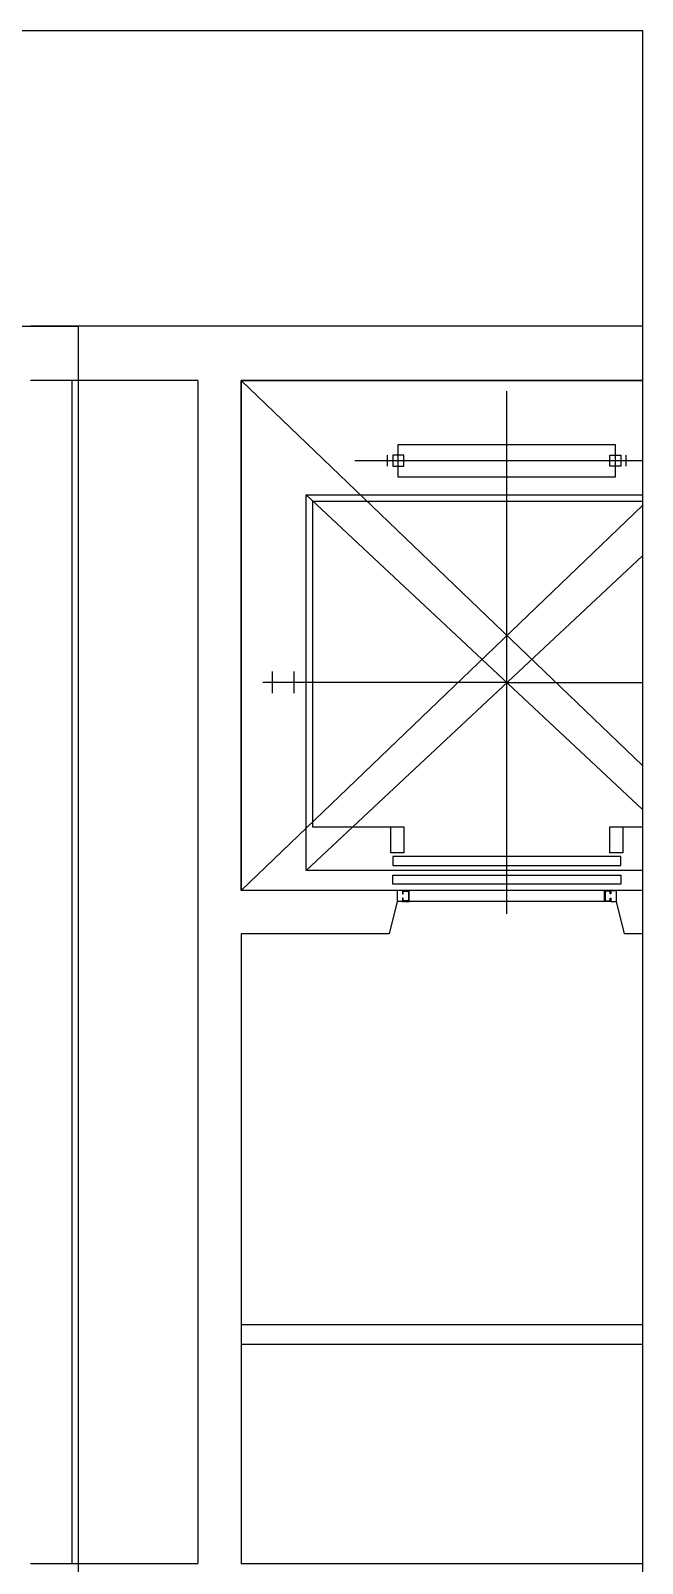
# Model space of a CAD drawing. Header units: millimetres. Extents: x -33000 to 294000, y 0 to 42408.
# Drawn here: x 22915 to 25735, y 15555 to 22616 of the extents above; entities that cross this region are included whole.
import ezdxf

# ---------------------------------------------------------------- set-up
doc = ezdxf.new("R2010")
doc.units = ezdxf.units.MM
doc.header["$LTSCALE"] = 50
doc.layers.add('arch', color=8, linetype='Continuous')

msp = doc.modelspace()

# ---------------------------------------------------------------- linework, layer by layer
at = {"layer": 'arch'}
for p, q in [((13692.1, 22616.3), (25734.6, 22616.3)), ((25734.6, 22616.3), (25734.6, 9905.1)), ((22369.6, 21254.5), (23134.6, 21254.5)), ((25734.6, 21254.5), (22914.6, 21254.5)), ((23134.6, 11304.5), (23134.6, 21254.5)), ((23684.6, 21004.5), (22914.6, 21004.5)), ((23104.6, 21004.5), (23104.6, 15554.5)), ((23684.6, 21004.5), (23684.6, 15554.5)), ((23884.6, 21004.5), (23884.6, 18654.5)), ((25734.6, 21004.5), (23884.6, 21004.5)), ((25734.6, 19230), (23884.6, 21004.5)), ((25109.6, 18547.5), (25109.6, 20954.5)), ((24609.6, 20559.7), (24609.6, 20709.7)), ((24609.6, 20709.7), (25609.6, 20709.7)), ((25609.6, 20709.7), (25609.6, 20559.7)), ((25734.6, 20634.7), (24409.6, 20634.7)), ((24559.6, 20609.7), (24559.6, 20659.7)), ((24634.6, 20659.7), (24584.6, 20659.7)), ((24584.6, 20659.7), (24584.6, 20609.7)), ((24634.6, 20609.7), (24634.6, 20659.7)), ((25584.6, 20609.7), (25584.6, 20659.7)), ((25584.6, 20659.7), (25634.6, 20659.7)), ((25634.6, 20659.7), (25634.6, 20609.7)), ((25659.6, 20609.7), (25659.6, 20659.7)), ((24584.6, 20609.7), (24634.6, 20609.7)), ((25609.6, 20559.7), (24609.6, 20559.7)), ((25634.6, 20609.7), (25584.6, 20609.7)), ((25734.6, 20429), (23884.6, 18654.5)), ((24184.6, 18747.5), (24184.6, 20477.5)), ((24184.6, 20477.5), (25734.6, 20477.5)), ((25734.6, 19028.1), (24184.6, 20477.5)), ((24214.6, 20447.5), (24214.6, 18947.5)), ((25734.6, 20447.5), (24214.6, 20447.5)), ((24184.6, 18747.5), (25734.6, 20197)), ((24029.6, 19563.6), (24029.6, 19663.6)), ((24129.6, 19563.6), (24129.6, 19663.6)), ((25109.6, 19613.6), (23984.6, 19613.6)), ((25109.6, 19613.6), (25734.6, 19613.6)), ((24214.6, 18947.5), (24634.6, 18947.5)), ((24574.6, 18827.5), (24574.6, 18947.5)), ((24634.6, 18947.5), (24634.6, 18827.5)), ((25584.6, 18827.5), (25584.6, 18947.5)), ((25584.6, 18947.5), (25734.6, 18947.5)), ((25644.6, 18947.5), (25644.6, 18827.5)), ((24634.6, 18827.5), (24574.6, 18827.5)), ((25634.6, 18810.5), (24584.6, 18810.5)), ((24584.6, 18810.5), (24584.6, 18770.5)), ((25644.6, 18827.5), (25584.6, 18827.5)), ((25634.6, 18770.5), (25634.6, 18810.5)), ((25734.6, 18747.5), (24184.6, 18747.5)), ((24584.6, 18770.5), (25634.6, 18770.5)), ((24584.6, 18684.5), (24584.6, 18724.5)), ((24584.6, 18724.5), (25634.6, 18724.5)), ((25634.6, 18724.5), (25634.6, 18684.5)), ((24604.6, 18654.5), (23884.6, 18654.5)), ((25634.6, 18684.5), (24584.6, 18684.5)), ((24629.6, 18654.5), (24604.6, 18654.5)), ((24604.6, 18654.5), (24604.6, 18604.5)), ((25559.6, 18654.5), (24659.6, 18654.5)), ((25589.6, 18654.5), (25614.6, 18654.5)), ((25614.6, 18604.5), (25614.6, 18654.5)), ((25734.6, 18654.5), (25614.6, 18654.5)), ((24604.6, 18604.5), (24567.1, 18454.5)), ((24629.6, 18604.5), (24604.6, 18604.5)), ((25559.6, 18604.5), (24659.6, 18604.5)), ((25589.6, 18604.5), (25614.6, 18604.5)), ((25652.1, 18454.5), (25614.6, 18604.5)), ((24567.1, 18454.5), (23884.6, 18454.5)), ((23884.6, 18454.5), (23884.6, 15554.5)), ((25734.6, 18454.5), (25652.1, 18454.5)), ((23884.6, 16654.5), (25734.6, 16654.5)), ((23884.6, 16564.5), (25734.6, 16564.5)), ((22914.6, 15554.5), (23684.6, 15554.5)), ((23884.6, 15554.5), (25734.6, 15554.5))]:
    msp.add_line(p, q, dxfattribs=at)
msp.add_lwpolyline([(25734.6, 18654.5), (23884.6, 18654.5), (23884.6, 21004.5), (25734.6, 21004.5)], dxfattribs=at)
for points in [[(24632.6, 18651.5), (24656.6, 18651.5), (24656.6, 18607.5), (24632.6, 18607.5), (24632.6, 18619.5), (24629.6, 18619.5), (24629.6, 18604.5), (24659.6, 18604.5), (24659.6, 18654.5), (24629.6, 18654.5), (24629.6, 18639.5), (24632.6, 18639.5)], [(25586.6, 18651.5), (25562.6, 18651.5), (25562.6, 18607.5), (25586.6, 18607.5), (25586.6, 18619.5), (25589.6, 18619.5), (25589.6, 18604.5), (25559.6, 18604.5), (25559.6, 18654.5), (25589.6, 18654.5), (25589.6, 18639.5), (25586.6, 18639.5)]]:
    msp.add_lwpolyline(points, close=True, dxfattribs=at)

doc.saveas('drawing.dxf')
